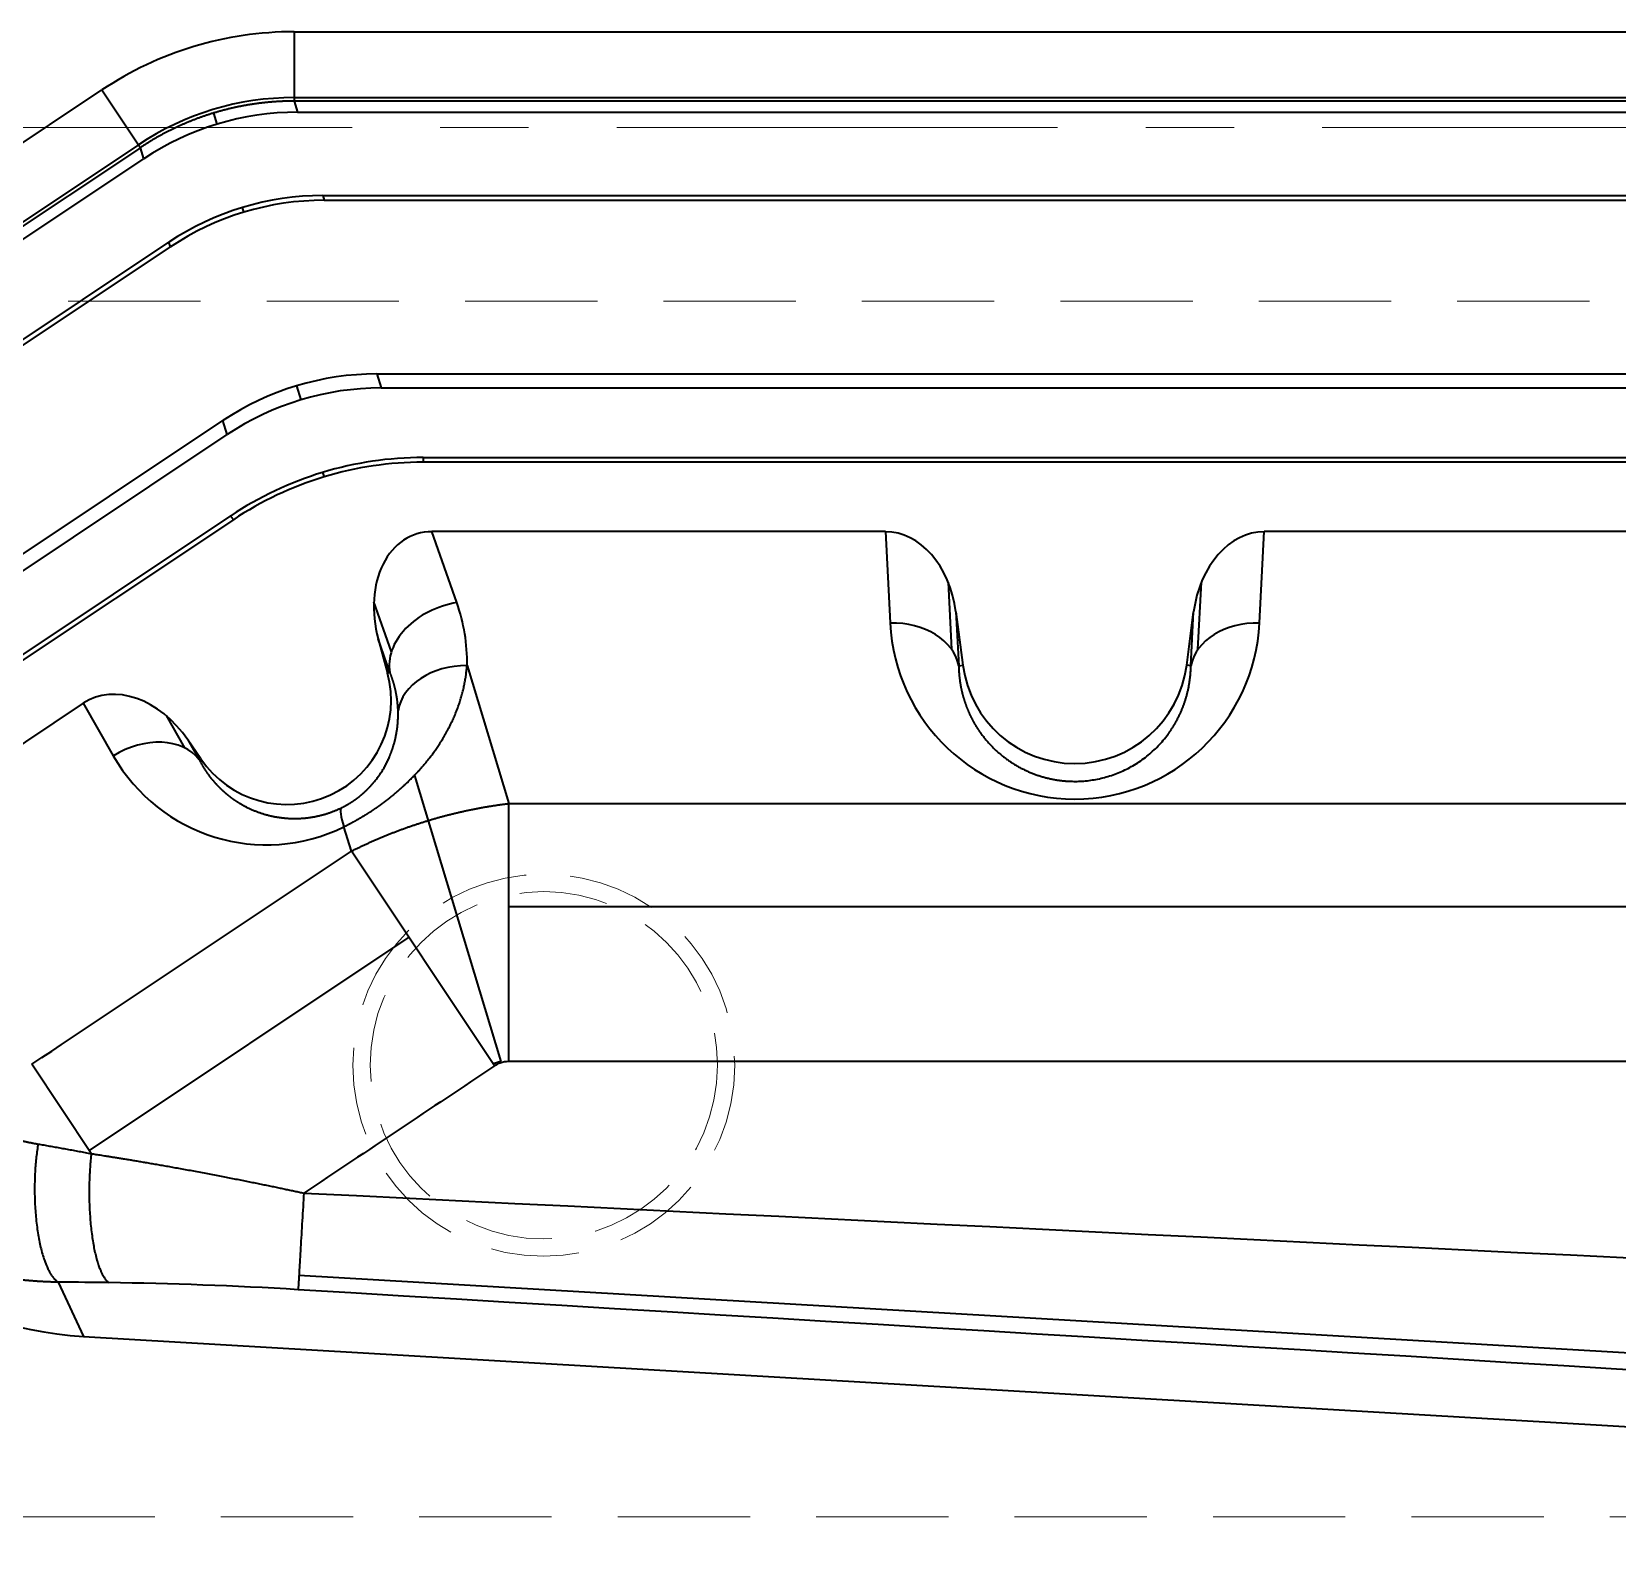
# Model space of a CAD drawing. Header units: millimetres. Extents: x -55 to 464, y 64 to 432.
# Drawn here: x 57.08 to 102.75, y 178.16 to 221.76 of the extents above; entities that cross this region are included whole.
import ezdxf

# ---------------------------------------------------------------- set-up
doc = ezdxf.new("R2010")
doc.units = ezdxf.units.MM
doc.linetypes.add('CENTER', pattern=[50.8, 31.75, -6.35, 6.35, -6.35])
doc.linetypes.add('HIDDEN', pattern=[9.525, 6.35, -3.175])
doc.layers.add('cool', color=153, linetype='HIDDEN', lineweight=9)
doc.layers.add('core', color=7, linetype='Continuous', lineweight=20)

# ---------------------------------------------------------------- blocks, each defined once
blk = doc.blocks.new('H-SL-1-1')
at = {"layer": 'cool', "ltscale": 0.6}
blk.add_line((14.33, 5), (485.67, 5), dxfattribs=at)
blk = doc.blocks.new('H-SL-2-1')
at = {"layer": 'cool', "color": 1, "linetype": 'CENTER', "ltscale": 0.4}
blk.add_line((344.5, -87), (0, -87), dxfattribs=at)
at = {"layer": 'cool', "ltscale": 0.6}
blk.add_line((339.5, -92), (14.33, -92), dxfattribs=at)

msp = doc.modelspace()

# ---------------------------------------------------------------- linework, layer by layer
at = {"layer": 'core', "color": 7, "linetype": 'Continuous', "lineweight": 35}
for p, q in [((64.642, 221.762), (222.496, 221.762)), ((64.642, 221.762), (64.642, 219.765)), ((50.619, 214.429), (59.102, 220.085)), ((59.102, 220.085), (60.21, 218.423)), ((64.642, 219.864), (222.496, 219.864)), ((64.642, 219.765), (64.738, 219.445)), ((222.496, 219.765), (64.642, 219.765)), ((62.423, 219.102), (62.327, 219.42)), ((64.738, 219.445), (222.496, 219.445)), ((60.155, 218.506), (51.672, 212.85)), ((60.21, 218.423), (51.727, 212.768)), ((60.307, 218.103), (60.21, 218.423)), ((49.332, 210.787), (60.307, 218.103)), ((65.465, 217.045), (224.496, 217.045)), ((65.465, 217.045), (65.506, 216.909)), ((63.191, 216.566), (63.15, 216.702)), ((65.506, 216.909), (240.152, 216.909)), ((50.059, 208.387), (61.034, 215.703)), ((50.1, 208.25), (61.075, 215.567)), ((61.075, 215.567), (61.034, 215.703)), ((67.02, 211.909), (67.142, 211.505)), ((67.02, 211.909), (238.638, 211.909)), ((64.705, 211.566), (64.827, 211.162)), ((67.142, 211.505), (238.516, 211.505)), ((52.117, 203.586), (62.589, 210.567)), ((62.711, 210.163), (62.589, 210.567)), ((52.239, 203.182), (62.711, 210.163)), ((68.353, 209.502), (237.305, 209.502)), ((237.305, 209.368), (68.353, 209.368)), ((65.46, 209.074), (65.499, 208.945)), ((52.846, 201.18), (62.814, 207.825)), ((62.889, 207.713), (52.92, 201.068)), ((69.325, 205.324), (68.607, 207.368)), ((81.666, 207.368), (68.607, 207.368)), ((81.666, 207.368), (81.801, 204.739)), ((92.443, 204.739), (92.578, 207.368)), ((111.666, 207.368), (92.578, 207.368)), ((83.475, 205.918), (83.574, 203.979)), ((90.669, 203.979), (90.769, 205.918)), ((67.439, 203.911), (66.935, 205.345)), ((83.7, 205.059), (83.779, 203.509)), ((83.7, 205.059), (83.899, 203.525)), ((90.345, 203.525), (90.544, 205.059)), ((90.464, 203.509), (90.544, 205.059)), ((67.399, 203.316), (67.06, 204.281)), ((67.06, 204.281), (67.327, 203.297)), ((67.399, 203.316), (67.327, 203.297)), ((69.619, 203.511), (70.821, 199.542)), ((83.779, 203.509), (83.899, 203.525)), ((90.464, 203.509), (90.345, 203.525)), ((58.567, 202.429), (52.74, 198.544)), ((58.567, 202.429), (59.431, 200.915)), ((60.953, 202.071), (61.484, 201.14)), ((61.579, 201.373), (61.906, 200.799)), ((61.949, 200.828), (61.579, 201.373)), ((61.906, 200.799), (61.949, 200.828)), ((68.101, 200.35), (70.596, 192.111)), ((70.821, 192.111), (70.821, 199.542)), ((66.286, 198.169), (66.073, 198.873)), ((70.408, 191.986), (66.286, 198.169)), ((234.837, 196.563), (70.821, 196.563)), ((67.939, 195.69), (58.733, 189.553)), ((58.795, 189.461), (57.08, 192.032)), ((70.596, 192.111), (70.371, 192.043)), ((234.837, 192.111), (70.821, 192.111)), ((162, 180.268), (64.778, 185.956)), ((57.841, 185.76), (58.569, 184.2)), ((58.569, 184.2), (161.876, 178.156))]:
    msp.add_line(p, q, dxfattribs=at)
at = {"layer": 'core', "color": 8, "linetype": 'HIDDEN', "lineweight": 18, "ltscale": 0.4}
for radius in [5.5, 5]:
    msp.add_circle((71.829, 192.005), radius, dxfattribs=at)
at = {"layer": 'core', "color": 7, "linetype": 'Continuous', "lineweight": 35}
for centre, radius, start, end in [((64.431, 202.513), 3, 214.1681, 15.151), ((87.122, 203.943), 3.25, 187.3966, 352.6034)]:
    msp.add_arc(centre, radius, start, end, dxfattribs=at)
for centre, major_axis, ratio, start_param, end_param in [((64.65, 211.748), (2.902, -9.585), 0.998504, 2.848006, 3.435179), ((64.618, 211.853), (2.322, -7.668), 0.998504, 2.844247, 3.438938), ((64.745, 211.434), (2.322, -7.668), 0.998504, 2.848006, 3.435179), ((65.472, 209.034), (-2.322, 7.668), 0.998504, 5.989599, 6.576772), ((65.513, 208.898), (-2.322, 7.668), 0.998504, 5.989599, 6.576772), ((67.027, 203.898), (2.322, -7.668), 0.998504, 2.848006, 3.435179), ((67.149, 203.494), (2.322, -7.668), 0.998504, 2.848006, 3.435179), ((69.03, 204.677), (0.916, -2.608), 0.723434, 2.892764, 4.611178), ((81.728, 204.677), (0.139, -2.689), 0.742704, 1.675159, 3.103359), ((92.516, 204.677), (0.139, 2.689), 0.742704, 0.038234, 1.466434), ((69.325, 203.838), (1.887, 0.663), 0.723434, 1.321968, 3.040381), ((64.431, 203.595), (0, 5.204), 0.99698, 4.696334, 5.05111), ((81.801, 203.252), (-1.997, -0.103), 0.742704, 3.245955, 4.674155), ((87.122, 205.014), (0, 5.344), 0.99698, 1.622411, 4.660775), ((92.443, 203.252), (1.997, -0.103), 0.742704, 1.60903, 3.03723), ((69.619, 202.025), (2, -0.032), 0.743102, 1.582691, 3.037161), ((59.99, 200.143), (-1.336, 2.34), 0.742347, 4.81669, 6.3346), ((60.256, 199.679), (-1.737, -0.992), 0.742347, 3.245893, 4.763803), ((63.825, 203.422), (-2.814, 4.222), 0.99698, 1.501378, 3.01224), ((66.897, 197.637), (0.885, -1.794), 0.142227, 3.212124, 3.883917), ((59.039, 195.361), (-4.741, 10.168), 0.980514, 1.570796, 2.655005)]:
    msp.add_ellipse(centre, major_axis=major_axis, ratio=ratio, start_param=start_param, end_param=end_param, dxfattribs=at)
for points, knots in [([(64.642, 219.765), (64.627, 219.765), (64.598, 219.765), (64.554, 219.764), (64.51, 219.764), (64.466, 219.763), (64.422, 219.762), (64.378, 219.761), (64.334, 219.759), (64.29, 219.757), (64.246, 219.755), (64.203, 219.753), (64.159, 219.75), (64.115, 219.748), (64.071, 219.745), (64.027, 219.741), (63.984, 219.738), (63.94, 219.734), (63.896, 219.73), (63.852, 219.726), (63.809, 219.721), (63.765, 219.717), (63.722, 219.712), (63.678, 219.707), (63.634, 219.701), (63.591, 219.696), (63.547, 219.69), (63.504, 219.684), (63.46, 219.677), (63.417, 219.671), (63.374, 219.664), (63.33, 219.657), (63.287, 219.649), (63.244, 219.642), (63.201, 219.634), (63.157, 219.626), (63.114, 219.618), (63.071, 219.609), (63.028, 219.6), (62.985, 219.592), (62.942, 219.582), (62.899, 219.573), (62.857, 219.563), (62.814, 219.553), (62.771, 219.543), (62.728, 219.533), (62.686, 219.522), (62.643, 219.511), (62.601, 219.5), (62.558, 219.489), (62.516, 219.477), (62.474, 219.465), (62.432, 219.453), (62.389, 219.441), (62.347, 219.429), (62.305, 219.416), (62.263, 219.403), (62.221, 219.39), (62.18, 219.376), (62.138, 219.363), (62.096, 219.349), (62.055, 219.335), (62.013, 219.32), (61.972, 219.306), (61.93, 219.291), (61.889, 219.276), (61.848, 219.261), (61.807, 219.245), (61.766, 219.23), (61.725, 219.214), (61.684, 219.198), (61.644, 219.181), (61.603, 219.165), (61.562, 219.148), (61.522, 219.131), (61.481, 219.114), (61.441, 219.096), (61.401, 219.078), (61.361, 219.06), (61.321, 219.042), (61.281, 219.024), (61.241, 219.005), (61.202, 218.987), (61.162, 218.968), (61.123, 218.948), (61.083, 218.929), (61.044, 218.909), (61.005, 218.889), (60.966, 218.869), (60.927, 218.849), (60.888, 218.828), (60.849, 218.808), (60.811, 218.787), (60.772, 218.766), (60.734, 218.744), (60.696, 218.723), (60.658, 218.701), (60.62, 218.679), (60.582, 218.657), (60.544, 218.634), (60.506, 218.611), (60.469, 218.589), (60.432, 218.566), (60.394, 218.542), (60.357, 218.519), (60.32, 218.495), (60.283, 218.471), (60.247, 218.447), (60.222, 218.431), (60.21, 218.423)], [0, 0, 0, 0, 0.009347, 0.018694, 0.028041, 0.037388, 0.046734, 0.056081, 0.065428, 0.074774, 0.084121, 0.093467, 0.102813, 0.11216, 0.121506, 0.130852, 0.140198, 0.149544, 0.15889, 0.168236, 0.177582, 0.186928, 0.196274, 0.20562, 0.214966, 0.224312, 0.233657, 0.243003, 0.252349, 0.261694, 0.27104, 0.280385, 0.289731, 0.299076, 0.308422, 0.317767, 0.327113, 0.336458, 0.345804, 0.355149, 0.364494, 0.373839, 0.383185, 0.39253, 0.401875, 0.411221, 0.420566, 0.429911, 0.439256, 0.448601, 0.457947, 0.467292, 0.476637, 0.485982, 0.495327, 0.504673, 0.514018, 0.523363, 0.532708, 0.542053, 0.551399, 0.560744, 0.570089, 0.579434, 0.588779, 0.598125, 0.60747, 0.616815, 0.626161, 0.635506, 0.644851, 0.654196, 0.663542, 0.672887, 0.682233, 0.691578, 0.700924, 0.710269, 0.719615, 0.72896, 0.738306, 0.747651, 0.756997, 0.766343, 0.775688, 0.785034, 0.79438, 0.803726, 0.813072, 0.822418, 0.831764, 0.84111, 0.850456, 0.859802, 0.869148, 0.878494, 0.88784, 0.897187, 0.906533, 0.915879, 0.925226, 0.934572, 0.943919, 0.953266, 0.962612, 0.971959, 0.981306, 0.990653, 1, 1, 1, 1]), ([(68.353, 209.502), (67.375, 209.502), (66.396, 209.357), (64.523, 208.79), (63.629, 208.367), (62.814, 207.825)], [0, 0, 0, 0, 0.5, 0.5, 1, 1, 1, 1]), ([(68.353, 209.368), (67.388, 209.367), (66.423, 209.225), (64.575, 208.665), (63.692, 208.248), (62.889, 207.713)], [0, 0, 0, 0, 0.5, 0.5, 1, 1, 1, 1]), ([(66.073, 198.873), (66.081, 198.877), (66.096, 198.885), (66.119, 198.896), (66.142, 198.908), (66.165, 198.919), (66.188, 198.931), (66.21, 198.943), (66.233, 198.955), (66.256, 198.966), (66.278, 198.978), (66.301, 198.99), (66.323, 199.003), (66.346, 199.015), (66.368, 199.027), (66.39, 199.039), (66.412, 199.052), (66.435, 199.064), (66.457, 199.077), (66.479, 199.089), (66.501, 199.102), (66.523, 199.115), (66.544, 199.127), (66.566, 199.14), (66.588, 199.153), (66.61, 199.166), (66.631, 199.179), (66.653, 199.192), (66.674, 199.205), (66.695, 199.218), (66.717, 199.231), (66.738, 199.245), (66.759, 199.258), (66.78, 199.271), (66.801, 199.285), (66.822, 199.298), (66.843, 199.312), (66.863, 199.325), (66.884, 199.339), (66.905, 199.352), (66.925, 199.366), (66.945, 199.38), (66.966, 199.394), (66.986, 199.407), (67.006, 199.421), (67.026, 199.435), (67.046, 199.449), (67.066, 199.463), (67.086, 199.477), (67.106, 199.491), (67.125, 199.505), (67.145, 199.519), (67.164, 199.533), (67.184, 199.548), (67.203, 199.562), (67.222, 199.576), (67.241, 199.59), (67.26, 199.605), (67.279, 199.619), (67.298, 199.633), (67.317, 199.648), (67.335, 199.662), (67.354, 199.677), (67.372, 199.691), (67.391, 199.705), (67.409, 199.72), (67.427, 199.734), (67.445, 199.749), (67.463, 199.764), (67.481, 199.778), (67.498, 199.793), (67.516, 199.807), (67.533, 199.822), (67.551, 199.837), (67.568, 199.851), (67.585, 199.866), (67.602, 199.881), (67.619, 199.895), (67.636, 199.91), (67.653, 199.925), (67.669, 199.94), (67.686, 199.954), (67.702, 199.969), (67.719, 199.984), (67.735, 199.999), (67.751, 200.013), (67.763, 200.024), (67.772, 200.033), (67.782, 200.042), (67.797, 200.055), (67.818, 200.074), (67.844, 200.099), (67.875, 200.128), (67.912, 200.162), (67.953, 200.202), (67.999, 200.247), (68.049, 200.297), (68.104, 200.353), (68.162, 200.413), (68.223, 200.479), (68.288, 200.551), (68.355, 200.627), (68.419, 200.703), (68.482, 200.779), (68.545, 200.859), (68.613, 200.948), (68.685, 201.048), (68.761, 201.157), (68.84, 201.276), (68.906, 201.383), (68.959, 201.472), (69, 201.542), (69.038, 201.611), (69.076, 201.681), (69.112, 201.75), (69.146, 201.819), (69.18, 201.888), (69.212, 201.957), (69.242, 202.025), (69.272, 202.094), (69.3, 202.163), (69.326, 202.231), (69.352, 202.299), (69.376, 202.367), (69.4, 202.435), (69.422, 202.503), (69.442, 202.571), (69.462, 202.639), (69.48, 202.706), (69.498, 202.774), (69.514, 202.841), (69.529, 202.909), (69.543, 202.976), (69.556, 203.043), (69.568, 203.11), (69.579, 203.177), (69.589, 203.244), (69.598, 203.311), (69.606, 203.378), (69.613, 203.445), (69.617, 203.489), (69.619, 203.511)], [0, 0, 0, 0, 0.00351, 0.007014, 0.010513, 0.014007, 0.017496, 0.02098, 0.02446, 0.027935, 0.031405, 0.034871, 0.038332, 0.041789, 0.045242, 0.048691, 0.052135, 0.055576, 0.059013, 0.062445, 0.065874, 0.0693, 0.072721, 0.076139, 0.079553, 0.082964, 0.086371, 0.089775, 0.093176, 0.096573, 0.099966, 0.103357, 0.106744, 0.110127, 0.113508, 0.116885, 0.120259, 0.12363, 0.126997, 0.130362, 0.133723, 0.137081, 0.140435, 0.143787, 0.147135, 0.150481, 0.153823, 0.157161, 0.160497, 0.163829, 0.167158, 0.170484, 0.173806, 0.177125, 0.18044, 0.183753, 0.187062, 0.190367, 0.193669, 0.196967, 0.200262, 0.203553, 0.20684, 0.210124, 0.213404, 0.21668, 0.219953, 0.223221, 0.226486, 0.229747, 0.233003, 0.236256, 0.239504, 0.242748, 0.245988, 0.249224, 0.252455, 0.255682, 0.258904, 0.262121, 0.265334, 0.268543, 0.271746, 0.274945, 0.278139, 0.281328, 0.284514, 0.285251, 0.287115, 0.290103, 0.294213, 0.299438, 0.305773, 0.313212, 0.321748, 0.331373, 0.342079, 0.353859, 0.366705, 0.38061, 0.395565, 0.411565, 0.428602, 0.44296, 0.459392, 0.477877, 0.498391, 0.520904, 0.545374, 0.571762, 0.586001, 0.600196, 0.614351, 0.628468, 0.642547, 0.656592, 0.670605, 0.684586, 0.698537, 0.71246, 0.726357, 0.740228, 0.754076, 0.7679, 0.781701, 0.795482, 0.809243, 0.822983, 0.836705, 0.850408, 0.864094, 0.877761, 0.891411, 0.905045, 0.918661, 0.93226, 0.945842, 0.959408, 0.972956, 0.986487, 1, 1, 1, 1]), ([(67.632, 202.212), (67.632, 202.221), (67.632, 202.239), (67.63, 202.265), (67.629, 202.292), (67.627, 202.318), (67.626, 202.344), (67.624, 202.37), (67.621, 202.395), (67.619, 202.42), (67.617, 202.445), (67.614, 202.47), (67.611, 202.495), (67.608, 202.519), (67.605, 202.543), (67.601, 202.567), (67.598, 202.591), (67.594, 202.614), (67.591, 202.637), (67.587, 202.66), (67.583, 202.683), (67.579, 202.705), (67.574, 202.727), (67.57, 202.749), (67.565, 202.771), (67.561, 202.793), (67.556, 202.814), (67.551, 202.835), (67.546, 202.856), (67.541, 202.876), (67.536, 202.897), (67.531, 202.917), (67.526, 202.936), (67.521, 202.956), (67.515, 202.976), (67.51, 202.995), (67.504, 203.014), (67.499, 203.032), (67.493, 203.051), (67.488, 203.069), (67.482, 203.087), (67.476, 203.105), (67.47, 203.122), (67.465, 203.14), (67.459, 203.157), (67.453, 203.174), (67.447, 203.191), (67.441, 203.207), (67.435, 203.223), (67.429, 203.239), (67.423, 203.255), (67.417, 203.271), (67.411, 203.286), (67.405, 203.301), (67.401, 203.311), (67.399, 203.316)], [0, 0, 0, 0, 0.023885, 0.047576, 0.071071, 0.094372, 0.117478, 0.14039, 0.163107, 0.18563, 0.207959, 0.230095, 0.252036, 0.273783, 0.295337, 0.316697, 0.337864, 0.358838, 0.379618, 0.400206, 0.4206, 0.440802, 0.460811, 0.480628, 0.500252, 0.519684, 0.538923, 0.557971, 0.576826, 0.595489, 0.613961, 0.632241, 0.650329, 0.668226, 0.685931, 0.703445, 0.720768, 0.7379, 0.754841, 0.771591, 0.78815, 0.804519, 0.820697, 0.836684, 0.852481, 0.868088, 0.883504, 0.898731, 0.913767, 0.928613, 0.94327, 0.957737, 0.972014, 0.986102, 1, 1, 1, 1]), ([(83.779, 203.509), (83.78, 203.5), (83.78, 203.48), (83.78, 203.452), (83.781, 203.424), (83.782, 203.395), (83.783, 203.367), (83.785, 203.339), (83.787, 203.311), (83.788, 203.284), (83.791, 203.256), (83.793, 203.229), (83.796, 203.202), (83.798, 203.175), (83.801, 203.148), (83.805, 203.121), (83.808, 203.094), (83.811, 203.068), (83.815, 203.042), (83.819, 203.016), (83.823, 202.99), (83.828, 202.964), (83.832, 202.939), (83.837, 202.913), (83.842, 202.888), (83.847, 202.863), (83.852, 202.838), (83.857, 202.813), (83.863, 202.789), (83.868, 202.765), (83.874, 202.741), (83.88, 202.717), (83.886, 202.693), (83.892, 202.669), (83.898, 202.646), (83.905, 202.623), (83.911, 202.6), (83.918, 202.577), (83.925, 202.554), (83.932, 202.532), (83.939, 202.51), (83.946, 202.488), (83.953, 202.466), (83.96, 202.444), (83.968, 202.423), (83.975, 202.402), (83.983, 202.38), (83.991, 202.36), (83.998, 202.339), (84.006, 202.318), (84.014, 202.298), (84.022, 202.278), (84.03, 202.258), (84.038, 202.238), (84.047, 202.219), (84.055, 202.199), (84.063, 202.18), (84.072, 202.161), (84.08, 202.143), (84.088, 202.124), (84.097, 202.106), (84.105, 202.088), (84.114, 202.07), (84.123, 202.052), (84.131, 202.034), (84.14, 202.017), (84.149, 202), (84.158, 201.983), (84.166, 201.966), (84.175, 201.949), (84.184, 201.933), (84.193, 201.916), (84.202, 201.9), (84.21, 201.884), (84.219, 201.869), (84.228, 201.853), (84.237, 201.838), (84.246, 201.823), (84.255, 201.808), (84.263, 201.793), (84.272, 201.779), (84.281, 201.764), (84.29, 201.75), (84.299, 201.736), (84.308, 201.722), (84.316, 201.708), (84.325, 201.695), (84.334, 201.682), (84.342, 201.669), (84.351, 201.656), (84.36, 201.643), (84.368, 201.63), (84.377, 201.618), (84.385, 201.606), (84.394, 201.594), (84.402, 201.582), (84.411, 201.57), (84.438, 201.532), (84.487, 201.467), (84.558, 201.379), (84.633, 201.292), (84.71, 201.209), (84.79, 201.129), (84.871, 201.052), (84.956, 200.978), (85.042, 200.907), (85.13, 200.839), (85.22, 200.775), (85.312, 200.713), (85.405, 200.655), (85.499, 200.601), (85.595, 200.55), (85.692, 200.502), (85.79, 200.457), (85.888, 200.416), (85.988, 200.378), (86.087, 200.344), (86.188, 200.313), (86.289, 200.285), (86.39, 200.26), (86.491, 200.239), (86.592, 200.221), (86.692, 200.206), (86.793, 200.195), (86.893, 200.186), (86.993, 200.181), (87.124, 200.178), (87.289, 200.181), (87.486, 200.197), (87.684, 200.225), (87.883, 200.266), (88.081, 200.319), (88.277, 200.384), (88.471, 200.463), (88.661, 200.554), (88.847, 200.658), (89.027, 200.775), (89.202, 200.904), (89.368, 201.046), (89.526, 201.199), (89.675, 201.364), (89.771, 201.485), (89.824, 201.558), (89.84, 201.58), (89.856, 201.602), (89.872, 201.625), (89.888, 201.648), (89.904, 201.673), (89.92, 201.697), (89.936, 201.723), (89.953, 201.749), (89.969, 201.775), (89.986, 201.802), (90.002, 201.83), (90.018, 201.858), (90.035, 201.887), (90.051, 201.917), (90.068, 201.947), (90.084, 201.978), (90.1, 202.01), (90.116, 202.042), (90.132, 202.075), (90.148, 202.108), (90.164, 202.142), (90.179, 202.177), (90.194, 202.213), (90.21, 202.249), (90.224, 202.285), (90.239, 202.323), (90.253, 202.361), (90.268, 202.399), (90.281, 202.439), (90.295, 202.479), (90.308, 202.519), (90.321, 202.56), (90.333, 202.602), (90.345, 202.645), (90.356, 202.688), (90.367, 202.732), (90.378, 202.776), (90.388, 202.821), (90.398, 202.866), (90.407, 202.913), (90.415, 202.959), (90.423, 203.007), (90.43, 203.055), (90.437, 203.103), (90.443, 203.152), (90.448, 203.202), (90.453, 203.252), (90.457, 203.302), (90.46, 203.353), (90.462, 203.405), (90.464, 203.457), (90.464, 203.492), (90.464, 203.509)], [0, 0, 0, 0, 0.003637, 0.007253, 0.010846, 0.014418, 0.017967, 0.021495, 0.025, 0.028484, 0.031946, 0.035385, 0.038803, 0.042199, 0.045572, 0.048924, 0.052253, 0.05556, 0.058846, 0.062109, 0.06535, 0.068569, 0.071765, 0.07494, 0.078092, 0.081222, 0.08433, 0.087416, 0.09048, 0.093521, 0.09654, 0.099537, 0.102512, 0.105464, 0.108394, 0.111302, 0.114187, 0.11705, 0.119891, 0.122709, 0.125505, 0.128279, 0.13103, 0.133759, 0.136466, 0.13915, 0.141812, 0.144451, 0.147068, 0.149662, 0.152234, 0.154783, 0.15731, 0.159815, 0.162297, 0.164757, 0.167194, 0.169608, 0.172, 0.17437, 0.176716, 0.179041, 0.181343, 0.183622, 0.185878, 0.188113, 0.190324, 0.192513, 0.194679, 0.196823, 0.198944, 0.201042, 0.203118, 0.205171, 0.207202, 0.20921, 0.211195, 0.213158, 0.215098, 0.217015, 0.218909, 0.220781, 0.222631, 0.224457, 0.226261, 0.228042, 0.229801, 0.231536, 0.23325, 0.23494, 0.236608, 0.238253, 0.239875, 0.241474, 0.243051, 0.244605, 0.246137, 0.247645, 0.259656, 0.271386, 0.282838, 0.294014, 0.304916, 0.315549, 0.325915, 0.336018, 0.345861, 0.355448, 0.364785, 0.373876, 0.382726, 0.391341, 0.399727, 0.407892, 0.415842, 0.423585, 0.431131, 0.438489, 0.445669, 0.452682, 0.45954, 0.466256, 0.472843, 0.479315, 0.485688, 0.491979, 0.498202, 0.510402, 0.522878, 0.535749, 0.549122, 0.563095, 0.577751, 0.593163, 0.609394, 0.626495, 0.644513, 0.663485, 0.683445, 0.704419, 0.726431, 0.749503, 0.752277, 0.755127, 0.758052, 0.761053, 0.764129, 0.767282, 0.77051, 0.773813, 0.777192, 0.780646, 0.784176, 0.787782, 0.791463, 0.795219, 0.799051, 0.802958, 0.80694, 0.810998, 0.81513, 0.819339, 0.823622, 0.82798, 0.832413, 0.836921, 0.841505, 0.846163, 0.850895, 0.855703, 0.860585, 0.865542, 0.870574, 0.87568, 0.88086, 0.886115, 0.891445, 0.896848, 0.902326, 0.907878, 0.913504, 0.919203, 0.924977, 0.930825, 0.936746, 0.942741, 0.94881, 0.954952, 0.961168, 0.967457, 0.973819, 0.980255, 0.986763, 0.993345, 1, 1, 1, 1]), ([(65.997, 199.417), (66.001, 199.419), (66.011, 199.424), (66.024, 199.43), (66.038, 199.437), (66.052, 199.444), (66.065, 199.451), (66.079, 199.459), (66.093, 199.466), (66.106, 199.473), (66.12, 199.481), (66.133, 199.488), (66.147, 199.496), (66.16, 199.503), (66.174, 199.511), (66.187, 199.519), (66.201, 199.527), (66.214, 199.535), (66.228, 199.543), (66.241, 199.551), (66.254, 199.559), (66.268, 199.568), (66.281, 199.576), (66.294, 199.585), (66.307, 199.593), (66.321, 199.602), (66.334, 199.611), (66.347, 199.62), (66.36, 199.629), (66.373, 199.638), (66.386, 199.647), (66.399, 199.656), (66.412, 199.665), (66.425, 199.674), (66.438, 199.684), (66.45, 199.693), (66.463, 199.703), (66.476, 199.713), (66.489, 199.723), (66.501, 199.732), (66.514, 199.742), (66.527, 199.752), (66.539, 199.763), (66.552, 199.773), (66.564, 199.783), (66.577, 199.793), (66.589, 199.804), (66.601, 199.814), (66.614, 199.825), (66.626, 199.836), (66.638, 199.846), (66.65, 199.857), (66.662, 199.868), (66.674, 199.879), (66.686, 199.89), (66.698, 199.902), (66.71, 199.913), (66.722, 199.924), (66.734, 199.936), (66.746, 199.947), (66.757, 199.959), (66.769, 199.97), (66.781, 199.982), (66.792, 199.994), (66.804, 200.006), (66.815, 200.018), (66.826, 200.03), (66.838, 200.042), (66.849, 200.054), (66.86, 200.066), (66.871, 200.079), (66.882, 200.091), (66.893, 200.104), (66.904, 200.116), (66.915, 200.129), (66.926, 200.142), (66.958, 200.18), (67.011, 200.247), (67.081, 200.341), (67.149, 200.441), (67.213, 200.546), (67.275, 200.655), (67.333, 200.77), (67.372, 200.855), (67.396, 200.912), (67.407, 200.939), (67.418, 200.967), (67.429, 200.995), (67.44, 201.024), (67.451, 201.055), (67.462, 201.086), (67.473, 201.118), (67.484, 201.151), (67.494, 201.185), (67.505, 201.22), (67.515, 201.256), (67.526, 201.292), (67.535, 201.33), (67.545, 201.369), (67.554, 201.408), (67.563, 201.448), (67.572, 201.49), (67.58, 201.532), (67.588, 201.575), (67.595, 201.619), (67.602, 201.664), (67.608, 201.71), (67.614, 201.756), (67.619, 201.804), (67.623, 201.852), (67.627, 201.901), (67.63, 201.951), (67.632, 202.002), (67.634, 202.053), (67.634, 202.105), (67.634, 202.158), (67.633, 202.194), (67.632, 202.212)], [0, 0, 0, 0, 0.002984, 0.005963, 0.008938, 0.011908, 0.014876, 0.01784, 0.020803, 0.023765, 0.026726, 0.029688, 0.03265, 0.035614, 0.03858, 0.041548, 0.044521, 0.047497, 0.050479, 0.053466, 0.056459, 0.059459, 0.062467, 0.065483, 0.068508, 0.071542, 0.074586, 0.077641, 0.080707, 0.083785, 0.086876, 0.08998, 0.093098, 0.09623, 0.099376, 0.102539, 0.105717, 0.108912, 0.112124, 0.115353, 0.118601, 0.121867, 0.125153, 0.128458, 0.131783, 0.135129, 0.138496, 0.141884, 0.145295, 0.148728, 0.152184, 0.155663, 0.159166, 0.162692, 0.166244, 0.16982, 0.173422, 0.177049, 0.180703, 0.184382, 0.188089, 0.191822, 0.195583, 0.199372, 0.203189, 0.207034, 0.210908, 0.214811, 0.218743, 0.222705, 0.226696, 0.230718, 0.23477, 0.238853, 0.242967, 0.247111, 0.251288, 0.280735, 0.312195, 0.345723, 0.381359, 0.41914, 0.459094, 0.501245, 0.510466, 0.520058, 0.530018, 0.540349, 0.551048, 0.562118, 0.573557, 0.585365, 0.597542, 0.610089, 0.623004, 0.636289, 0.649941, 0.663963, 0.678353, 0.69311, 0.708235, 0.723728, 0.739588, 0.755815, 0.772409, 0.789368, 0.806694, 0.824385, 0.842442, 0.860863, 0.879649, 0.8988, 0.918314, 0.938191, 0.958432, 0.979035, 1, 1, 1, 1]), ([(61.906, 200.799), (61.911, 200.791), (61.919, 200.774), (61.933, 200.748), (61.946, 200.724), (61.959, 200.699), (61.973, 200.675), (61.987, 200.651), (62.001, 200.627), (62.015, 200.603), (62.029, 200.58), (62.043, 200.557), (62.057, 200.534), (62.072, 200.512), (62.086, 200.49), (62.101, 200.468), (62.116, 200.447), (62.131, 200.425), (62.145, 200.404), (62.16, 200.384), (62.175, 200.363), (62.19, 200.343), (62.205, 200.323), (62.221, 200.304), (62.236, 200.284), (62.251, 200.265), (62.266, 200.246), (62.282, 200.228), (62.297, 200.209), (62.312, 200.191), (62.327, 200.174), (62.343, 200.156), (62.358, 200.139), (62.373, 200.122), (62.389, 200.105), (62.404, 200.089), (62.419, 200.072), (62.435, 200.056), (62.45, 200.041), (62.465, 200.025), (62.48, 200.01), (62.495, 199.995), (62.511, 199.98), (62.526, 199.966), (62.541, 199.952), (62.556, 199.937), (62.57, 199.924), (62.585, 199.91), (62.6, 199.897), (62.615, 199.884), (62.629, 199.871), (62.644, 199.858), (62.659, 199.846), (62.673, 199.833), (62.687, 199.821), (62.702, 199.81), (62.716, 199.798), (62.73, 199.787), (62.744, 199.776), (62.758, 199.765), (62.771, 199.754), (62.785, 199.743), (62.798, 199.733), (62.812, 199.723), (62.825, 199.713), (62.838, 199.703), (62.852, 199.694), (62.864, 199.684), (62.877, 199.675), (62.89, 199.666), (62.903, 199.657), (62.915, 199.649), (62.927, 199.64), (62.94, 199.632), (62.952, 199.624), (62.964, 199.616), (62.975, 199.608), (62.987, 199.601), (62.998, 199.593), (63.01, 199.586), (63.021, 199.579), (63.032, 199.572), (63.043, 199.565), (63.053, 199.559), (63.064, 199.552), (63.074, 199.546), (63.085, 199.54), (63.095, 199.534), (63.105, 199.528), (63.114, 199.522), (63.124, 199.517), (63.133, 199.511), (63.143, 199.506), (63.152, 199.501), (63.16, 199.496), (63.169, 199.491), (63.178, 199.486), (63.186, 199.482), (63.194, 199.477), (63.202, 199.473), (63.21, 199.469), (63.218, 199.465), (63.225, 199.461), (63.232, 199.457), (63.24, 199.453), (63.246, 199.45), (63.253, 199.446), (63.26, 199.443), (63.278, 199.434), (63.308, 199.419), (63.35, 199.399), (63.392, 199.38), (63.434, 199.361), (63.477, 199.343), (63.52, 199.326), (63.562, 199.309), (63.606, 199.293), (63.649, 199.278), (63.692, 199.263), (63.736, 199.249), (63.779, 199.236), (63.823, 199.223), (63.867, 199.211), (63.91, 199.2), (63.954, 199.19), (63.998, 199.18), (64.042, 199.171), (64.086, 199.162), (64.13, 199.154), (64.174, 199.147), (64.218, 199.14), (64.262, 199.134), (64.306, 199.129), (64.35, 199.124), (64.393, 199.12), (64.437, 199.117), (64.481, 199.114), (64.524, 199.112), (64.568, 199.11), (64.611, 199.11), (64.654, 199.109), (64.698, 199.11), (64.741, 199.11), (64.783, 199.112), (64.826, 199.114), (64.869, 199.117), (64.911, 199.12), (64.953, 199.124), (64.995, 199.128), (65.037, 199.133), (65.078, 199.138), (65.12, 199.144), (65.161, 199.151), (65.202, 199.158), (65.243, 199.166), (65.283, 199.174), (65.323, 199.182), (65.363, 199.191), (65.403, 199.201), (65.442, 199.211), (65.481, 199.222), (65.52, 199.233), (65.559, 199.244), (65.597, 199.256), (65.635, 199.269), (65.673, 199.282), (65.71, 199.295), (65.747, 199.309), (65.784, 199.323), (65.82, 199.338), (65.856, 199.353), (65.892, 199.368), (65.927, 199.384), (65.962, 199.4), (65.985, 199.411), (65.997, 199.417)], [0, 0, 0, 0, 0.007595, 0.015135, 0.022621, 0.030053, 0.03743, 0.044752, 0.05202, 0.059233, 0.066392, 0.073496, 0.080545, 0.087539, 0.094479, 0.101363, 0.108193, 0.114968, 0.121688, 0.128353, 0.134962, 0.141517, 0.148016, 0.154461, 0.16085, 0.167184, 0.173462, 0.179686, 0.185854, 0.191966, 0.198023, 0.204025, 0.209971, 0.215862, 0.221697, 0.227476, 0.2332, 0.238868, 0.244481, 0.250037, 0.255538, 0.260983, 0.266373, 0.271706, 0.276984, 0.282205, 0.287371, 0.292481, 0.297534, 0.302532, 0.307474, 0.312359, 0.317188, 0.321962, 0.326679, 0.331339, 0.335944, 0.340492, 0.344984, 0.34942, 0.353799, 0.358122, 0.362388, 0.366598, 0.370752, 0.374849, 0.37889, 0.382874, 0.386801, 0.390672, 0.394487, 0.398245, 0.401946, 0.40559, 0.409178, 0.412709, 0.416183, 0.419601, 0.422962, 0.426266, 0.429513, 0.432704, 0.435837, 0.438914, 0.441934, 0.444897, 0.447803, 0.450652, 0.453444, 0.456179, 0.458857, 0.461479, 0.464043, 0.46655, 0.469, 0.471394, 0.47373, 0.476009, 0.478231, 0.480396, 0.482503, 0.484554, 0.486548, 0.488484, 0.490363, 0.492185, 0.49395, 0.495658, 0.497309, 0.508067, 0.518719, 0.529265, 0.539706, 0.550041, 0.560271, 0.570397, 0.580417, 0.590333, 0.600146, 0.609854, 0.619459, 0.62896, 0.638359, 0.647655, 0.656849, 0.665941, 0.674932, 0.683821, 0.69261, 0.701299, 0.709887, 0.718377, 0.726767, 0.735059, 0.743253, 0.751349, 0.759349, 0.767252, 0.77506, 0.782772, 0.79039, 0.797914, 0.805345, 0.812684, 0.81993, 0.827086, 0.834152, 0.841129, 0.848017, 0.854818, 0.861532, 0.86816, 0.874704, 0.881165, 0.887544, 0.893841, 0.900058, 0.906196, 0.912257, 0.918243, 0.924153, 0.92999, 0.935756, 0.941452, 0.947079, 0.952639, 0.958135, 0.963568, 0.968939, 0.974252, 0.979507, 0.984707, 0.989854, 0.994951, 1, 1, 1, 1]), ([(66.286, 198.169), (66.301, 198.177), (66.33, 198.191), (66.374, 198.213), (66.419, 198.235), (66.463, 198.257), (66.508, 198.278), (66.552, 198.299), (66.597, 198.321), (66.642, 198.342), (66.686, 198.362), (66.731, 198.383), (66.776, 198.404), (66.821, 198.424), (66.867, 198.444), (66.912, 198.464), (66.957, 198.484), (67.003, 198.504), (67.048, 198.524), (67.094, 198.543), (67.139, 198.562), (67.185, 198.581), (67.231, 198.6), (67.277, 198.619), (67.323, 198.638), (67.369, 198.656), (67.415, 198.674), (67.461, 198.693), (67.508, 198.711), (67.554, 198.728), (67.6, 198.746), (67.647, 198.764), (67.693, 198.781), (67.74, 198.798), (67.787, 198.815), (67.833, 198.832), (67.88, 198.849), (67.927, 198.865), (67.974, 198.881), (68.021, 198.898), (68.068, 198.914), (68.115, 198.929), (68.163, 198.945), (68.21, 198.961), (68.257, 198.976), (68.305, 198.991), (68.352, 199.006), (68.399, 199.021), (68.447, 199.036), (68.495, 199.05), (68.542, 199.064), (68.59, 199.079), (68.638, 199.093), (68.685, 199.106), (68.733, 199.12), (68.781, 199.134), (68.829, 199.147), (68.877, 199.16), (68.925, 199.173), (68.973, 199.186), (69.021, 199.198), (69.069, 199.211), (69.117, 199.223), (69.166, 199.235), (69.214, 199.247), (69.262, 199.259), (69.31, 199.27), (69.359, 199.282), (69.407, 199.293), (69.456, 199.304), (69.504, 199.315), (69.553, 199.326), (69.601, 199.336), (69.65, 199.347), (69.698, 199.357), (69.747, 199.367), (69.795, 199.377), (69.844, 199.386), (69.893, 199.396), (69.941, 199.405), (69.99, 199.414), (70.039, 199.423), (70.088, 199.432), (70.136, 199.441), (70.185, 199.449), (70.234, 199.457), (70.283, 199.465), (70.332, 199.473), (70.38, 199.481), (70.429, 199.488), (70.478, 199.496), (70.527, 199.503), (70.576, 199.51), (70.625, 199.517), (70.674, 199.523), (70.723, 199.53), (70.772, 199.536), (70.804, 199.54), (70.821, 199.542)], [0, 0, 0, 0, 0.010418, 0.020836, 0.031253, 0.041671, 0.052088, 0.062506, 0.072923, 0.083341, 0.093758, 0.104175, 0.114592, 0.125009, 0.135426, 0.145843, 0.15626, 0.166677, 0.177094, 0.187511, 0.197928, 0.208344, 0.218761, 0.229177, 0.239594, 0.250011, 0.260427, 0.270844, 0.28126, 0.291676, 0.302093, 0.312509, 0.322925, 0.333342, 0.343758, 0.354174, 0.36459, 0.375007, 0.385423, 0.395839, 0.406255, 0.416671, 0.427087, 0.437503, 0.44792, 0.458336, 0.468752, 0.479168, 0.489584, 0.5, 0.510416, 0.520832, 0.531248, 0.541664, 0.55208, 0.562497, 0.572913, 0.583329, 0.593745, 0.604161, 0.614577, 0.624993, 0.63541, 0.645826, 0.656242, 0.666658, 0.677075, 0.687491, 0.697907, 0.708324, 0.71874, 0.729156, 0.739573, 0.749989, 0.760406, 0.770823, 0.781239, 0.791656, 0.802072, 0.812489, 0.822906, 0.833323, 0.84374, 0.854157, 0.864574, 0.874991, 0.885408, 0.895825, 0.906242, 0.916659, 0.927077, 0.937494, 0.947912, 0.958329, 0.968747, 0.979164, 0.989582, 1, 1, 1, 1]), ([(70.821, 199.542), (92.16, 199.542), (113.498, 199.542), (161.504, 199.542), (188.171, 199.542), (221.504, 199.542), (228.171, 199.542), (234.837, 199.542)], [0, 0, 0, 0, 0.390307, 0.390307, 0.878061, 0.878061, 1, 1, 1, 1]), ([(70.821, 192.111), (70.737, 192.111), (70.653, 192.097), (70.516, 192.049), (70.46, 192.02), (70.408, 191.986)], [0, 0, 0, 0, 0.574613, 0.574613, 1, 1, 1, 1]), ([(54.556, 190.681), (54.565, 190.676), (54.585, 190.666), (54.615, 190.65), (54.645, 190.634), (54.675, 190.618), (54.705, 190.603), (54.735, 190.587), (54.766, 190.572), (54.796, 190.556), (54.827, 190.541), (54.859, 190.525), (54.89, 190.51), (54.921, 190.495), (54.953, 190.48), (54.985, 190.464), (55.017, 190.449), (55.049, 190.434), (55.081, 190.419), (55.114, 190.404), (55.147, 190.39), (55.18, 190.375), (55.213, 190.36), (55.246, 190.346), (55.279, 190.331), (55.313, 190.317), (55.347, 190.302), (55.381, 190.288), (55.415, 190.274), (55.449, 190.26), (55.484, 190.246), (55.519, 190.232), (55.554, 190.218), (55.589, 190.204), (55.624, 190.191), (55.659, 190.177), (55.695, 190.164), (55.731, 190.15), (55.767, 190.137), (55.803, 190.124), (55.839, 190.111), (55.876, 190.098), (55.912, 190.086), (55.949, 190.073), (55.986, 190.061), (56.024, 190.048), (56.061, 190.036), (56.099, 190.024), (56.136, 190.012), (56.174, 190), (56.212, 189.988), (56.251, 189.977), (56.289, 189.965), (56.328, 189.954), (56.366, 189.943), (56.405, 189.932), (56.444, 189.921), (56.484, 189.91), (56.523, 189.9), (56.563, 189.889), (56.603, 189.879), (56.643, 189.869), (56.683, 189.859), (56.723, 189.849), (56.764, 189.84), (56.804, 189.83), (56.845, 189.821), (56.886, 189.812), (56.927, 189.803), (56.969, 189.794), (57.01, 189.786), (57.052, 189.777), (57.094, 189.769), (57.136, 189.761), (57.178, 189.753), (57.22, 189.746), (57.249, 189.741), (57.263, 189.738)], [0, 0, 0, 0, 0.013043, 0.026089, 0.03914, 0.052195, 0.065254, 0.078317, 0.091385, 0.104458, 0.117535, 0.130617, 0.143704, 0.156797, 0.169894, 0.182997, 0.196106, 0.209221, 0.222341, 0.235467, 0.2486, 0.261739, 0.274884, 0.288036, 0.301195, 0.314361, 0.327534, 0.340715, 0.353903, 0.367098, 0.380302, 0.393514, 0.406734, 0.419963, 0.4332, 0.446446, 0.459701, 0.472966, 0.48624, 0.499523, 0.512817, 0.52612, 0.539435, 0.552759, 0.566095, 0.579441, 0.592799, 0.606168, 0.619549, 0.632941, 0.646346, 0.659764, 0.673194, 0.686637, 0.700093, 0.713563, 0.727046, 0.740543, 0.754055, 0.76758, 0.781121, 0.794677, 0.808248, 0.821834, 0.835436, 0.849054, 0.862689, 0.876341, 0.890009, 0.903694, 0.917397, 0.931118, 0.944857, 0.958614, 0.972391, 0.986186, 1, 1, 1, 1]), ([(57.263, 189.738), (57.29, 189.734), (57.345, 189.724), (57.427, 189.71), (57.51, 189.695), (57.593, 189.68), (57.677, 189.666), (57.76, 189.651), (57.844, 189.636), (57.929, 189.62), (58.014, 189.605), (58.099, 189.589), (58.185, 189.574), (58.271, 189.558), (58.357, 189.542), (58.444, 189.526), (58.531, 189.51), (58.619, 189.494), (58.707, 189.477), (58.765, 189.466), (58.795, 189.461)], [0, 0, 0, 0, 0.054063, 0.108298, 0.162706, 0.217287, 0.272043, 0.326974, 0.38208, 0.437363, 0.492823, 0.54846, 0.604275, 0.660269, 0.716441, 0.772793, 0.829325, 0.886036, 0.942928, 1, 1, 1, 1]), ([(58.795, 189.461), (58.816, 189.457), (58.861, 189.451), (58.931, 189.44), (59.007, 189.428), (59.088, 189.415), (59.175, 189.402), (59.268, 189.387), (59.367, 189.372), (59.471, 189.355), (59.581, 189.337), (59.697, 189.319), (59.819, 189.299), (59.946, 189.278), (60.08, 189.255), (60.219, 189.232), (60.364, 189.207), (60.515, 189.181), (60.672, 189.154), (60.835, 189.126), (61.004, 189.096), (61.178, 189.064), (61.359, 189.032), (61.546, 188.998), (61.741, 188.962), (61.941, 188.925), (62.142, 188.887), (62.34, 188.849), (62.533, 188.812), (62.722, 188.775), (62.907, 188.739), (63.087, 188.704), (63.263, 188.668), (63.435, 188.634), (63.603, 188.6), (63.766, 188.567), (63.925, 188.534), (64.08, 188.502), (64.23, 188.471), (64.376, 188.44), (64.517, 188.41), (64.654, 188.381), (64.787, 188.353), (64.874, 188.334), (64.917, 188.325)], [0, 0, 0, 0, 0.010823, 0.022581, 0.035274, 0.048901, 0.063464, 0.07896, 0.095392, 0.112759, 0.13106, 0.150296, 0.170467, 0.191572, 0.213613, 0.236588, 0.260498, 0.285342, 0.311122, 0.337836, 0.365485, 0.394069, 0.423587, 0.454041, 0.485429, 0.518881, 0.551626, 0.583663, 0.614992, 0.645613, 0.675526, 0.704732, 0.73323, 0.76102, 0.788103, 0.814477, 0.840144, 0.865104, 0.889355, 0.912899, 0.935736, 0.957865, 0.979286, 1, 1, 1, 1]), ([(57.841, 185.76), (57.824, 185.76), (57.791, 185.76), (57.74, 185.761), (57.69, 185.763), (57.641, 185.764), (57.591, 185.766), (57.541, 185.768), (57.492, 185.77), (57.443, 185.772), (57.394, 185.775), (57.345, 185.778), (57.297, 185.78), (57.248, 185.784), (57.2, 185.787), (57.152, 185.79), (57.105, 185.794), (57.057, 185.798), (57.01, 185.802), (56.963, 185.806), (56.916, 185.81), (56.869, 185.815), (56.822, 185.82), (56.776, 185.825), (56.73, 185.83), (56.684, 185.835), (56.638, 185.84), (56.593, 185.846), (56.548, 185.852), (56.502, 185.857), (56.458, 185.863), (56.413, 185.87), (56.368, 185.876), (56.324, 185.882), (56.28, 185.889), (56.236, 185.896), (56.193, 185.903), (56.149, 185.91), (56.106, 185.917), (56.063, 185.924), (56.02, 185.932), (55.978, 185.939), (55.935, 185.947), (55.893, 185.955), (55.851, 185.963), (55.809, 185.971), (55.768, 185.979), (55.726, 185.987), (55.685, 185.995), (55.644, 186.004), (55.604, 186.013), (55.563, 186.021), (55.523, 186.03), (55.483, 186.039), (55.443, 186.048), (55.403, 186.057), (55.364, 186.067), (55.325, 186.076), (55.286, 186.085), (55.247, 186.095), (55.208, 186.104), (55.17, 186.114), (55.132, 186.124), (55.094, 186.134), (55.056, 186.144), (55.019, 186.154), (54.981, 186.164), (54.944, 186.174), (54.907, 186.184), (54.871, 186.195), (54.834, 186.205), (54.798, 186.216), (54.762, 186.226), (54.726, 186.237), (54.691, 186.247), (54.655, 186.258), (54.62, 186.269), (54.585, 186.28), (54.55, 186.291), (54.516, 186.302), (54.481, 186.313), (54.447, 186.324), (54.413, 186.335), (54.38, 186.346), (54.346, 186.357), (54.313, 186.369), (54.291, 186.376), (54.28, 186.38)], [0, 0, 0, 0, 0.013393, 0.026746, 0.040059, 0.053331, 0.066564, 0.079756, 0.092909, 0.106021, 0.119094, 0.132127, 0.14512, 0.158073, 0.170987, 0.183861, 0.196695, 0.20949, 0.222245, 0.234961, 0.247637, 0.260274, 0.272872, 0.28543, 0.297949, 0.310429, 0.32287, 0.335272, 0.347635, 0.359958, 0.372243, 0.384489, 0.396696, 0.408865, 0.420995, 0.433086, 0.445138, 0.457153, 0.469128, 0.481065, 0.492964, 0.504825, 0.516647, 0.528431, 0.540177, 0.551885, 0.563555, 0.575187, 0.586781, 0.598338, 0.609856, 0.621337, 0.632781, 0.644186, 0.655555, 0.666886, 0.67818, 0.689436, 0.700655, 0.711837, 0.722982, 0.73409, 0.745161, 0.756196, 0.767193, 0.778154, 0.789078, 0.799966, 0.810818, 0.821632, 0.832411, 0.843153, 0.85386, 0.86453, 0.875164, 0.885762, 0.896325, 0.906852, 0.917343, 0.927799, 0.938219, 0.948604, 0.958953, 0.969267, 0.979547, 0.989791, 1, 1, 1, 1])]:
    msp.add_open_spline(points, degree=3, knots=knots, dxfattribs=at)
for points, degree in [([(68.353, 209.502), (68.353, 209.368)], 1), ([(62.889, 207.713), (62.814, 207.825)], 1), ([(57.08, 192.032), (60.149, 194.078), (63.218, 196.124), (66.286, 198.169)], 3), ([(70.408, 191.986), (68.578, 190.766), (66.747, 189.545), (64.917, 188.325)], 3), ([(64.917, 188.325), (97.342, 186.741), (129.768, 185.156), (162.193, 183.572)], 3), ([(59.301, 185.746), (58.866, 185.752), (58.379, 185.756), (57.841, 185.76)], 3), ([(64.754, 185.544), (62.913, 185.655), (61.096, 185.723), (59.301, 185.746)], 3), ([(161.966, 179.695), (129.562, 181.645), (97.158, 183.595), (64.754, 185.544)], 3)]:
    msp.add_open_spline(points, degree=degree, dxfattribs=at)
for points, weights in [([(57.263, 189.738), (56.727, 186.441), (57.841, 185.76)], [1, 0.592778746218, 1]), ([(58.795, 189.461), (58.449, 186.355), (59.301, 185.746)], [1, 0.638431357648, 1]), ([(64.917, 188.325), (64.778, 185.956), (64.754, 185.544)], [0.999972227939, 0.766058329974, 1])]:
    msp.add_rational_spline(points, weights, degree=2, dxfattribs=at)

# ---------------------------------------------------------------- block references
for name, p in [('H-SL-2-1', (-54.672, 306.005)), ('H-SL-1-1', (-54.672, 174.005))]:
    msp.add_blockref(name, p)

doc.saveas('drawing.dxf')
